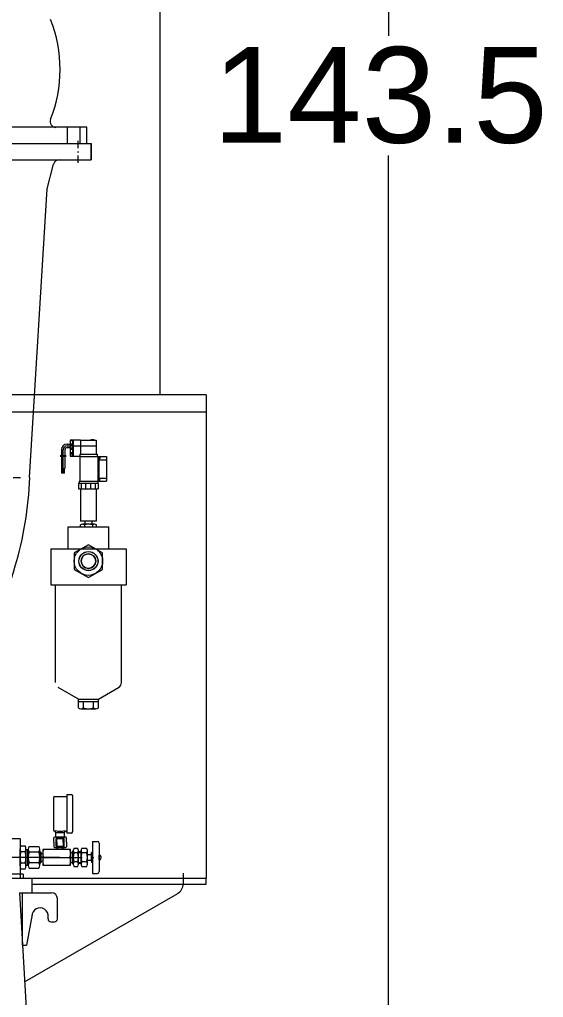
# Model space of a CAD drawing. Header units: inches. Extents: x 0 to 26418, y 0 to 20128.
# Drawn here: x 5911 to 6814, y 3632 to 5316 of the extents above; entities that cross this region are included whole.
import ezdxf

# ---------------------------------------------------------------- set-up
doc = ezdxf.new("R2010")
doc.units = ezdxf.units.IN
doc.header["$MEASUREMENT"] = 0
doc.linetypes.add('CENTER', pattern=[50.8, 31.75, -6.35, 6.35, -6.35])
doc.linetypes.add('DASHDOT', pattern=[25.4, 12.7, -6.35, 0, -6.35])
doc.layers.get('Defpoints').update_dxf_attribs({"lineweight": 5})
for name, color, linetype, lineweight in [('CAXA0', 7, 'Continuous', 5), ('CAXA1', 5, 'CENTER', 5), ('CAXA细实线层', 7, 'Continuous', 5), ('EB0_1', 7, 'Continuous', 5), ('细实线层', 7, 'Continuous', 5)]:
    doc.layers.add(name, color=color, linetype=linetype, lineweight=lineweight)
doc.styles.add('Roman', font='arial.ttf')
doc.styles.get("Standard").update_dxf_attribs({"font": 'arial.ttf'})
doc.dimstyles.new('ISO-25', dxfattribs={"dimscale": 30, "dimtxt": 1.5, "dimasz": 1.5, "dimexe": 2, "dimexo": 2, "dimtad": 1, "dimtih": 1, "dimtoh": 1, "dimdec": 1, "dimlfac": 0.03937, "dimdsep": 46, "dimtxsty": 'Standard', "dimcen": 2.5, "dimclrd": 7, "dimclre": 7, "dimclrt": 7, "dimadec": 0, "dimazin": 0, "dimtfac": 1, "dimtdec": 1, "dimtmove": 0, "dimatfit": 3, "dimfxl": 1, "dimlwd": 5, "dimlwe": 5, "dimarcsym": 0})

# ---------------------------------------------------------------- blocks, each defined once
blk = doc.blocks.new('*D52')
at = {"color": 7, "linetype": 'Continuous', "lineweight": 5, "transparency": 16777216}
for p, q in [((6232.1, 7007.5), (6607.1, 7007.5)), ((6547.1, 6962.5), (6547.1, 5288.1)), ((6547.1, 3407.5), (6547.1, 5082)), ((6138.8, 3362.5), (6607.1, 3362.5))]:
    blk.add_line(p, q, dxfattribs=at)
at = {"color": 7, "transparency": 16777216}
for points in [[(6539.6, 6962.5), (6554.6, 6962.5), (6547.1, 7007.5)], [(6539.6, 3407.5), (6554.6, 3407.5), (6547.1, 3362.5)]]:
    blk.add_solid(points, dxfattribs=at)
at = {"layer": 'Defpoints', "color": 0, "transparency": 16777216}
for p in [(6172.1, 7007.5), (6547.1, 7007.5), (6078.8, 3362.5)]:
    blk.add_point(p, dxfattribs=at)
at = {"color": 7, "lineweight": 5, "transparency": 16777216, "insert": (6532.7, 5185), "char_height": 165, "attachment_point": 5, "style": 'Roman'}
blk.add_mtext('143.5', dxfattribs=at)

msp = doc.modelspace()

# ---------------------------------------------------------------- linework, layer by layer
at = {"color": 7, "lineweight": 5}
for p, q in [((6152.58, 5669.84), (6152.58, 4669.84)), ((5993.52, 5102.52), (5993.52, 5130.52)), ((6015.52, 5102.52), (6015.52, 5130.52)), ((5529.58, 5102.53), (6034.58, 5102.53)), ((6034.58, 5074.53), (6034.58, 5102.53)), ((5782.08, 5074.53), (6034.58, 5074.53)), ((5958.51, 5024.53), (5969.92, 5067.12)), ((5928.11, 4527.53), (5958.51, 5024.53)), ((6232.58, 4669.84), (5632.33, 4669.84)), ((6232.58, 4669.84), (6232.57, 3862.52)), ((6232.58, 4639.84), (5632.58, 4639.84)), ((5993.33, 4585.04), (5998.33, 4585.04)), ((5993.33, 4582.04), (6043.33, 4582.04)), ((5993.33, 4579.04), (5998.33, 4579.04)), ((6016.33, 4592.04), (5998.32, 4592.04)), ((5998.33, 4592.04), (5998.33, 4572.04)), ((5998.33, 4591.23), (6002.33, 4591.23)), ((5998.33, 4585.69), (6002.33, 4585.69)), ((5998.33, 4584.04), (5998.33, 4564.04)), ((5998.33, 4583.23), (6002.33, 4583.23)), ((6002.33, 4592.04), (6002.33, 4572.04)), ((6002.33, 4584.04), (6002.33, 4564.04)), ((6003.33, 4592.04), (6003.33, 4572.04)), ((6003.33, 4584.04), (6003.33, 4564.04)), ((6016.33, 4592.04), (6043.33, 4592.04)), ((6016.33, 4592.04), (6016.33, 4567.54)), ((6039.84, 4592.55), (6033.84, 4592.55)), ((6043.33, 4592.04), (6043.33, 4567.54)), ((5981.33, 4565.25), (5991.51, 4565.25)), ((5981.33, 4564.25), (5991.51, 4564.25)), ((5983.33, 4575.04), (5983.33, 4565.25)), ((5983.33, 4567.04), (5983.33, 4557.25)), ((5983.33, 4564.25), (5983.33, 4543.06)), ((5986.33, 4542.31), (5986.33, 4575.04)), ((5986.33, 4534.31), (5986.33, 4567.04)), ((5989.33, 4575.04), (5989.33, 4565.25)), ((5989.33, 4567.04), (5989.33, 4557.25)), ((5989.33, 4564.25), (5989.33, 4543.06)), ((5998.33, 4578.4), (6002.33, 4578.4)), ((5998.33, 4576.51), (6002.33, 4576.51)), ((5998.33, 4570.4), (6002.33, 4570.4)), ((5998.33, 4568.51), (6002.33, 4568.51)), ((5998.33, 4564.86), (6002.33, 4564.86)), ((5998.33, 4564.04), (6014.83, 4564.04)), ((6014.83, 4567.54), (6044.83, 4567.54)), ((6014.83, 4567.54), (6014.83, 4563.54)), ((6014.83, 4563.54), (6014.83, 4521.04)), ((6014.83, 4563.54), (6060.83, 4563.54)), ((6044.83, 4567.54), (6044.83, 4563.54)), ((6045.83, 4563.54), (6045.83, 4521.04)), ((6047.83, 4563.54), (6047.83, 4521.04)), ((6047.83, 4563.35), (6049.33, 4563.35)), ((6049.33, 4563.35), (6049.33, 4559.85)), ((6060.83, 4563.54), (6060.83, 4521.04)), ((6014.83, 4559.54), (6014.83, 4555.54)), ((6045.83, 4555.54), (6045.83, 4517.03)), ((6047.83, 4559.85), (6049.33, 4559.85)), ((6047.83, 4558.04), (6060.83, 4558.04)), ((5983.33, 4543.06), (5989.33, 4543.06)), ((5984.08, 4535.21), (5984.08, 4543.06)), ((5985.58, 4535.21), (5984.08, 4535.21)), ((5985.58, 4535.21), (5985.58, 4543.06)), ((5987.08, 4535.21), (5987.08, 4543.06)), ((5988.58, 4535.21), (5987.08, 4535.21)), ((5988.58, 4535.21), (5988.58, 4543.06)), ((6012.83, 4517.03), (6012.83, 4508.04)), ((6046.83, 4517.03), (6012.83, 4517.03)), ((6013.83, 4521.04), (6060.83, 4521.04)), ((6013.83, 4521.04), (6013.83, 4517.03)), ((6017.85, 4508.04), (6017.85, 4517.03)), ((6025.43, 4508.04), (6025.43, 4517.03)), ((6034.2, 4508.04), (6034.2, 4517.03)), ((6041.81, 4508.04), (6041.81, 4517.03)), ((6045.83, 4521.04), (6045.83, 4517.03)), ((6046.83, 4517.03), (6046.83, 4508.04)), ((6047.83, 4526.54), (6060.83, 4526.54)), ((6047.83, 4524.74), (6049.33, 4524.74)), ((6047.83, 4521.24), (6049.33, 4521.24)), ((6049.33, 4521.24), (6049.33, 4524.74)), ((6012.83, 4508.04), (6046.83, 4508.04)), ((6016.33, 4508.04), (6016.33, 4452.04)), ((6043.33, 4508.04), (6043.33, 4452.04)), ((6015.98, 4442.85), (6015.98, 4446.02)), ((6043.34, 4452.04), (6016.33, 4452.04)), ((6040.23, 4447.04), (6019.45, 4447.04)), ((6022.91, 4446.02), (6022.91, 4442.85)), ((6023.84, 4452.04), (6023.84, 4447.04)), ((6035.84, 4452.04), (6035.84, 4447.04)), ((6036.77, 4446.02), (6036.77, 4442.85)), ((6043.7, 4442.85), (6043.7, 4446.02)), ((5994.83, 4442.85), (6064.83, 4442.85)), ((5994.83, 4404.53), (5994.83, 4442.85)), ((6064.83, 4404.53), (6064.83, 4442.85)), ((6029.83, 4411.84), (6005.32, 4397.69)), ((6054.34, 4397.69), (6029.83, 4411.84)), ((5964.82, 4404.53), (6094.83, 4404.53)), ((5964.82, 4404.53), (5964.82, 4342.53)), ((6005.32, 4397.69), (6005.32, 4369.39)), ((6054.34, 4369.39), (6054.34, 4397.69)), ((6094.83, 4404.53), (6094.83, 4342.53)), ((6005.32, 4369.39), (6029.83, 4355.24)), ((6029.83, 4355.24), (6054.34, 4369.39)), ((5964.83, 4342.53), (6094.83, 4342.53)), ((5972.82, 4174.71), (5972.82, 4342.53)), ((6086.83, 4174.71), (6086.83, 4342.53)), ((6012.51, 4146.03), (5977.83, 4166.05)), ((6047.15, 4146.03), (6081.83, 4166.05)), ((6012.51, 4130.81), (6012.51, 4146.03)), ((6012.51, 4146.03), (6047.15, 4146.03)), ((6012.51, 4142.03), (6047.15, 4142.03)), ((6019.83, 4142.03), (6039.83, 4142.03)), ((6021.17, 4130.81), (6021.17, 4142.03)), ((6038.49, 4130.81), (6038.49, 4142.03)), ((6047.15, 4130.81), (6047.15, 4146.03)), ((6016.84, 4129.53), (6042.82, 4129.53)), ((6193.04, 3846.52), (6193.04, 3828.07)), ((6232.58, 3827.54), (6232.58, 3837.54)), ((6183.04, 3810.75), (5919.25, 3658.44))]:
    msp.add_line(p, q, dxfattribs=at)
at = {"color": 7, "linetype": 'Continuous', "lineweight": 5}
for p, q in [((5537.08, 5102.53), (6027.08, 5102.53)), ((6232.58, 4237.54), (6232.58, 3837.54)), ((5969.58, 3976.54), (5969.58, 3920.54)), ((5971.58, 3978.54), (5992.58, 3978.54)), ((5992.58, 3981.79), (5992.58, 3915.29)), ((5992.58, 3981.79), (6000.58, 3981.79)), ((6002.58, 3979.79), (6002.58, 3917.29)), ((5970.11, 3899.54), (5970.11, 3907.54)), ((5971.58, 3918.54), (5973.08, 3918.54)), ((5989.3, 3908.54), (5972.85, 3908.54)), ((5973.08, 3916.54), (5973.08, 3919.63)), ((5973.08, 3916.54), (5989.08, 3916.54)), ((5973.83, 3916.09), (5973.83, 3916.54)), ((5973.83, 3908.54), (5973.83, 3916.09)), ((5973.83, 3908.54), (5988.33, 3908.54)), ((5974.08, 3906.04), (5988.08, 3906.04)), ((5974.08, 3892.54), (5974.08, 3906.04)), ((5975.33, 3906.04), (5975.33, 3908.54)), ((5975.59, 3899.54), (5975.59, 3907.54)), ((5986.56, 3899.54), (5986.56, 3907.54)), ((5986.83, 3906.04), (5986.83, 3908.54)), ((5988.08, 3892.54), (5988.08, 3906.04)), ((5988.33, 3916.09), (5988.33, 3916.54)), ((5988.33, 3908.54), (5988.33, 3916.09)), ((5989.08, 3916.54), (5989.08, 3919.63)), ((5989.08, 3918.54), (5992.58, 3918.54)), ((5992.05, 3899.54), (5992.05, 3907.54)), ((6000.58, 3915.29), (5992.58, 3915.29)), ((5912.08, 3905.54), (5777.08, 3905.54)), ((5912.08, 3905.54), (5912.08, 3837.54)), ((5913.57, 3893.17), (5920.58, 3893.17)), ((5927.53, 3892.01), (5944.62, 3892.01)), ((5970.11, 3899.54), (5970.11, 3891.54)), ((5989.3, 3890.54), (5972.85, 3890.54)), ((5974.08, 3892.54), (5988.08, 3892.54)), ((5975.59, 3899.54), (5975.59, 3891.54)), ((5976.08, 3887.04), (5976.08, 3890.54)), ((5978.58, 3891.54), (5978.58, 3892.54)), ((5978.58, 3891.54), (5983.58, 3891.54)), ((5983.58, 3891.54), (5983.58, 3892.54)), ((5986.08, 3887.04), (5986.08, 3890.54)), ((5986.56, 3899.54), (5986.56, 3891.54)), ((5992.05, 3899.54), (5992.05, 3891.54)), ((6004.84, 3889.13), (6011.54, 3889.13)), ((6018.22, 3889.13), (6026.93, 3889.13)), ((6036.58, 3901.04), (6036.58, 3873.54)), ((6036.58, 3901.04), (6045.58, 3901.04)), ((6048.58, 3898.04), (6048.58, 3849.04)), ((5912.08, 3858.82), (5912.08, 3888.26)), ((5920.58, 3883.35), (5913.57, 3883.35)), ((5922.08, 3858.82), (5922.08, 3888.26)), ((5922.08, 3887.04), (5926.08, 3887.04)), ((5925.08, 3860.04), (5925.08, 3887.04)), ((5926.08, 3887.4), (5926.08, 3873.54)), ((5926.08, 3859.68), (5926.08, 3873.54)), ((5944.62, 3882.78), (5927.53, 3882.78)), ((5946.08, 3859.68), (5946.08, 3887.4)), ((5946.08, 3883.04), (5948.08, 3883.04)), ((5948.08, 3883.04), (5948.08, 3864.04)), ((5948.08, 3880.54), (5951.08, 3879.69)), ((5999.08, 3887.04), (5951.08, 3887.04)), ((5951.08, 3886.84), (5951.08, 3860.04)), ((5952.25, 3873.54), (5997.93, 3873.54)), ((5999.08, 3860.04), (5999.08, 3887.04)), ((5999.08, 3882.14), (6002.08, 3882.14)), ((6002.08, 3883.54), (6003.69, 3883.54)), ((6002.08, 3883.54), (6002.08, 3863.54)), ((6003.69, 3861.85), (6003.69, 3885.23)), ((6011.54, 3881.33), (6004.84, 3881.33)), ((6012.69, 3861.85), (6012.69, 3885.23)), ((6012.69, 3883.54), (6017.08, 3883.54)), ((6017.08, 3861.85), (6017.08, 3885.23)), ((6026.93, 3881.33), (6018.22, 3881.33)), ((6028.08, 3861.85), (6028.08, 3885.23)), ((6028.08, 3878.54), (6035.08, 3878.54)), ((6035.08, 3868.54), (6035.08, 3881.77)), ((6036.58, 3881.77), (6035.08, 3881.77)), ((6035.08, 3878.54), (6035.08, 3864.77)), ((6036.58, 3873.54), (6036.58, 3846.04)), ((6048.58, 3869.54), (6048.58, 3877.54)), ((6048.58, 3877.54), (6050.27, 3877.54)), ((6051.29, 3873.94), (6051.29, 3873.14)), ((6051.68, 3873.94), (6051.29, 3873.94)), ((6051.68, 3873.14), (6051.29, 3873.14)), ((5920.58, 3863.72), (5913.57, 3863.72)), ((5922.08, 3860.04), (5926.08, 3860.04)), ((5944.62, 3864.3), (5927.53, 3864.3)), ((5946.08, 3864.04), (5948.08, 3864.04)), ((5948.08, 3866.54), (5951.08, 3867.39)), ((5951.08, 3860.04), (5999.08, 3860.04)), ((5999.08, 3864.94), (6002.08, 3864.94)), ((6002.08, 3863.54), (6003.69, 3863.54)), ((6011.54, 3865.74), (6004.84, 3865.74)), ((6004.84, 3857.95), (6011.54, 3857.95)), ((6012.69, 3863.54), (6017.08, 3863.54)), ((6026.93, 3865.74), (6018.22, 3865.74)), ((6018.22, 3857.95), (6026.93, 3857.95)), ((6028.08, 3868.54), (6035.08, 3868.54)), ((6036.58, 3864.77), (6035.08, 3864.77)), ((6050.29, 3869.54), (6048.58, 3869.54)), ((5917.58, 3844.54), (5822.58, 3844.54)), ((5913.57, 3853.91), (5920.58, 3853.91)), ((5917.57, 3844.56), (5917.58, 3837.56)), ((5927.53, 3855.06), (5944.62, 3855.06)), ((6036.58, 3846.04), (6045.58, 3846.04)), ((4822.58, 3837.54), (6232.58, 3837.54)), ((5932.58, 3837.54), (5932.58, 3812.54)), ((5932.58, 3827.54), (6232.58, 3827.54)), ((5911.16, 3812.54), (5934.88, 3407.54)), ((5911.16, 3812.54), (5966.42, 3812.54)), ((5916.42, 3722.54), (5916.42, 3812.54)), ((5976.42, 3767.54), (5976.42, 3802.54)), ((5932.63, 3774.97), (5923.39, 3722.54)), ((5960.34, 3767.54), (5960.34, 3774.05)), ((5965.34, 3762.54), (5971.42, 3762.54)), ((5916.42, 3722.54), (5923.39, 3722.54))]:
    msp.add_line(p, q, dxfattribs=at)
at = {"color": 7, "linetype": 'DASHDOT', "lineweight": 5}
for p, q in [((6012.08, 5069.12), (6012.08, 5109.12)), ((4803.74, 4527.53), (5919.1, 4527.53))]:
    msp.add_line(p, q, dxfattribs=at)
at = {"color": 7, "lineweight": 5}
for radius in [24.51, 16.5, 16.5, 16.3, 12.5]:
    msp.add_circle((6029.83, 4383.54), radius, dxfattribs=at)
for centre, radius, start, end in [((5746.99, 5230.03), 234.02, 338.48295, 21.51705), ((5973.87, 5140.26), 10, 158.40146, 269.9185), ((5979.58, 5064.53), 10, 90, 165), ((5993.33, 4575.04), 10, 90, 180), ((5993.33, 4575.04), 7, 90, 180), ((5993.33, 4575.04), 4, 90, 180), ((6019.45, 4440.66), 6.38, 57.13277, 122.86723), ((6029.84, 4423.04), 24, 73.22135, 106.77865), ((6040.23, 4440.66), 6.38, 57.13277, 122.86723), ((6029.83, 4383.54), 12.5, 90, 270), ((6029.84, 4383.54), 12.5, 270, 90), ((6076.83, 4174.71), 10, 300, 360), ((6016.84, 4137.51), 7.98, 237.13277, 302.86723), ((6029.83, 4159.53), 30, 253.22135, 286.77865), ((6042.82, 4137.51), 7.98, 237.13277, 302.86723), ((6173.04, 3828.07), 20, 300, 0)]:
    msp.add_arc(centre, radius, start, end, dxfattribs=at)
at = {"color": 7, "linetype": 'Continuous', "lineweight": 5}
for centre, radius, start, end in [((5971.58, 3976.54), 2, 90, 180), ((6000.58, 3979.79), 2, 0, 90), ((5971.58, 3920.54), 2, 180, 270), ((5972.85, 3904.28), 4.26, 49.93201, 130.06799), ((5981.08, 3948.54), 30, 254.53399, 285.46601), ((5981.08, 3893), 15.54, 69.33452, 110.66548), ((5989.3, 3904.28), 4.26, 49.93201, 130.06799), ((6000.58, 3917.29), 2, 270, 0), ((5920.89, 3888.26), 8.81, 146.1491, 213.8509), ((5913.27, 3888.26), 8.81, 326.1491, 33.8509), ((5913.27, 3888.26), 8.81, 326.1491, 33.8509), ((5934.12, 3887.4), 8.05, 144.96996, 215.03004), ((5938.03, 3887.4), 8.05, 324.96996, 35.03004), ((5972.85, 3894.8), 4.26, 229.93201, 310.06799), ((5981.08, 3906.08), 15.54, 249.33452, 290.66548), ((5989.3, 3894.8), 4.26, 229.93201, 310.06799), ((6010.87, 3885.23), 7.18, 147.13277, 212.86723), ((6005.51, 3885.23), 7.18, 327.13277, 32.86723), ((6024.26, 3885.23), 7.18, 147.13277, 212.86723), ((6020.89, 3885.23), 7.18, 327.13277, 32.86723), ((6045.58, 3898.04), 3, 0, 90), ((5945.08, 3873.54), 33, 162.69712, 197.30288), ((5889.08, 3873.54), 33, 342.69712, 17.30288), ((5956.08, 3873.54), 30, 162.06607, 180), ((5956.08, 3873.54), 30, 180, 197.93393), ((5916.08, 3873.54), 30, 0, 17.93393), ((5916.08, 3873.54), 30, 342.06607, 0), ((5971.47, 3880.29), 20.39, 160.67144, 199.32856), ((5971.47, 3866.79), 20.39, 160.6457, 199.32856), ((5978.68, 3880.29), 20.39, 340.67144, 19.32856), ((5978.68, 3866.79), 20.39, 340.67144, 19.32856), ((6030.69, 3873.54), 27, 163.22135, 196.77865), ((5985.69, 3873.54), 27, 343.22135, 16.77865), ((6044.08, 3873.54), 27, 163.22135, 196.77865), ((6001.08, 3873.54), 27, 343.22135, 16.77865), ((6045.29, 3873.54), 6.39, 3.58332, 38.7523), ((6045.29, 3873.54), 6.4, 321.2477, 356.41668), ((5920.89, 3858.82), 8.81, 146.1491, 213.8509), ((5913.27, 3858.82), 8.81, 326.1491, 33.8509), ((5934.12, 3859.68), 8.05, 144.96996, 215.03004), ((5938.03, 3859.68), 8.05, 324.96996, 35.03004), ((6010.87, 3861.85), 7.18, 147.13277, 212.86723), ((6005.51, 3861.85), 7.18, 327.13277, 32.86723), ((6024.26, 3861.85), 7.18, 147.13277, 212.86723), ((6020.89, 3861.85), 7.18, 327.13277, 32.86723), ((6045.58, 3849.04), 3, 270, 0), ((5966.42, 3802.54), 10, 0, 90), ((5946.42, 3772.54), 14, 353.81156, 180), ((5965.34, 3767.54), 5, 180, 270), ((5971.42, 3767.54), 5, 270, 360)]:
    msp.add_arc(centre, radius, start, end, dxfattribs=at)
at = {"layer": 'CAXA0', "color": 7, "linetype": 'Continuous', "lineweight": 5}
for p, q in [((6027.03, 5130.53), (5537.03, 5130.53)), ((6027.13, 5102.51), (6027.13, 5130.51))]:
    msp.add_line(p, q, dxfattribs=at)
at = {"layer": 'CAXA1', "linetype": 'CENTER', "lineweight": 5, "ltscale": 3}
msp.add_line((5580.68, 3874.21), (6039.08, 3873.54), dxfattribs=at)
at = {"layer": 'CAXA细实线层', "color": 7, "linetype": 'Continuous', "lineweight": 5}
for p, q in [((5975.33, 3892.54), (5975.33, 3906.04)), ((5986.83, 3892.54), (5986.83, 3906.04)), ((6002.08, 3882.14), (6003.69, 3882.14)), ((6012.69, 3882.14), (6017.08, 3882.14)), ((6002.08, 3864.94), (6003.69, 3864.94)), ((6012.69, 3864.94), (6017.08, 3864.94))]:
    msp.add_line(p, q, dxfattribs=at)
at = {"layer": 'CAXA细实线层', "color": 7, "lineweight": 5}
for p, q in [((5977.08, 3887.04), (5977.08, 3890.54)), ((5985.08, 3887.04), (5985.08, 3890.54)), ((5925.08, 3886.04), (5926.08, 3886.04)), ((5925.08, 3861.04), (5926.08, 3861.04))]:
    msp.add_line(p, q, dxfattribs=at)
at = {"layer": 'EB0_1', "color": 7, "linetype": 'Continuous', "lineweight": 5}
msp.add_open_spline([(5609.61, 4959.85), (5604.23, 4963.48), (5560.13, 4991.94), (5470.47, 5030.07), (5336.13, 5054.17), (5200.44, 5038.31), (5070.79, 4989.39), (4957.56, 4907.28), (4868.73, 4798.02), (4810.88, 4668.5), (4788.35, 4528.71), (4803.55, 4385.75), (4854.08, 4249.8), (4940.34, 4131.19), (5054.43, 4038.54), (5189.56, 3977.68), (5337.76, 3954.26), (5487.16, 3969.95), (5628.38, 4024.21), (5751.55, 4113.79), (5847.55, 4232.36), (5910.2, 4373.37), (5926.84, 4475.47), (5928.8, 4527.53)], degree=3, knots=[0, 0, 0, 0, 419.1035971, 3392.9937975, 6215.3745007, 9149.023429, 12103.3367185, 15079.8722954, 18078.6424116, 21099.6692413, 24142.9188849, 27118.4769627, 30293.7532191, 33403.6957507, 36481.2301011, 39689.5818652, 42866.2405202, 46065.1568425, 49286.2972383, 52529.6730109, 55795.3067687, 59028.9874738, 62395.0275036, 62395.0275036, 62395.0275036, 62395.0275036], dxfattribs=at)
at = {"layer": '细实线层', "color": 7, "lineweight": 5}
msp.add_line((6034.58, 5102.53), (6034.58, 5074.53), dxfattribs=at)

# ---------------------------------------------------------------- dimensions: what is measured, and where the dimension line sits
at = {"color": 7, "lineweight": 5}
dim = msp.add_linear_dim(base=(6547.15, 7007.53), p1=(6078.85, 3362.54), p2=(6172.08, 7007.53), angle=90, dimstyle='ISO-25', override={"dimtxt": 5.5, "dimpost": '\\X', "dimtxsty": 'Roman', "dimtmove": 1}, dxfattribs=at)
dim.commit()
dim.dimension.update_dxf_attribs({"geometry": '*D52', "text_midpoint": (6532.65, 5185.04), "dimtype": 160})

doc.saveas('drawing.dxf')
